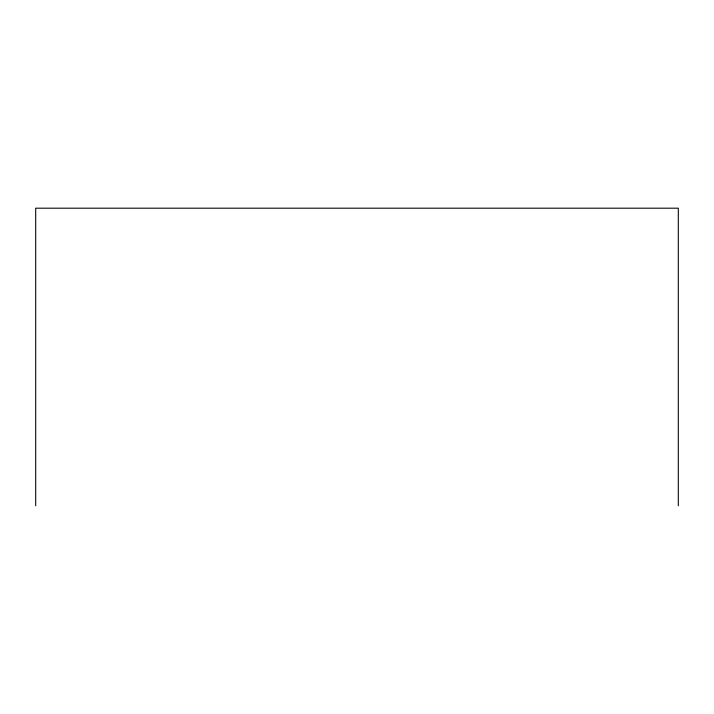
<?xml version="1.0" encoding="UTF-8"?>
<svg xmlns="http://www.w3.org/2000/svg" width="714" height="714" viewBox="0 0 714 714"><rect width="100%" height="100%" fill="white"/><g stroke="black" fill="none" stroke-linecap="round" stroke-linejoin="round"><path stroke-width="1.07" d="M678.3 505.807L678.3 208.193L35.7 208.193L35.7 505.807"/></g></svg>
